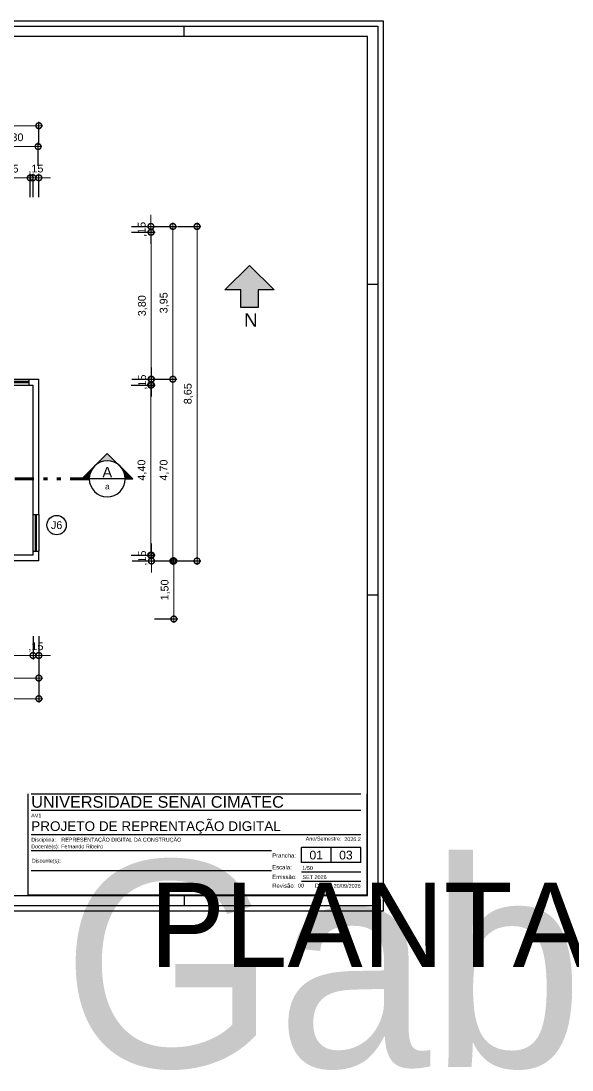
# Model space of a CAD drawing. Header units: metres. Extents: x -81278067020 to 164, y -22607194416 to 57.
# Drawn here: x 44.71 to 58.94, y 2.14 to 29.26 of the extents above; entities that cross this region are included whole.
import ezdxf
from ezdxf.enums import TextEntityAlignment as Align

# ---------------------------------------------------------------- set-up
doc = ezdxf.new("R2018")
doc.units = ezdxf.units.M
doc.header["$LTSCALE"] = 0.25
doc.linetypes.add('DIVIDEX2', pattern=[63.5, 25.4, -12.7, 0, -12.7, 0, -12.7])
doc.layers.add('0_MRG_AUX', color=7, linetype='Continuous', true_color=0xecbcd1, plot=False)
doc.layers.add('CAR_0', color=7, linetype='Continuous', true_color=0xff6b00, plot=False)
for name, color, linetype in [('ARQ_ALV CT', 5, 'Continuous'), ('ARQ_ALV VS', 2, 'Continuous'), ('ARQ_ESQ CT', 30, 'Continuous'), ('CAR_LINHAS_CINZA', 8, 'Continuous'), ('CAR_LINHAS_DESTAQUE', 3, 'Continuous'), ('CAR_TEXTO_CINZA', 8, 'Continuous'), ('CAR_TEXTO_PRETO', 1, 'Continuous'), ('MRG_EXTERNA', 1, 'Continuous'), ('MRG_INTERNA', 2, 'Continuous'), ('SIMB_01', 1, 'Continuous'), ('SIMB_02', 2, 'Continuous'), ('SIMB_PREENCHIMENTO', 253, 'Continuous'), ('SIMB_TXT', 1, 'Continuous')]:
    doc.layers.add(name, color=color, linetype=linetype)
doc.layers.add('ARQ_COTA_AZUL', color=5, linetype='Continuous', lineweight=20, true_color=0x0000ff)
doc.layers.add('SIMB_LCT', color=252, linetype='DIVIDEX2', lineweight=100)
doc.styles.add('Annot_3.5mm', font='arial.ttf', dxfattribs={"height": 3.5})
doc.styles.add('Arial', font='arial.ttf')
doc.styles.add('cota', font='arial.ttf')
doc.styles.add('SIMB', font='arial.ttf')
doc.styles.get("Standard").update_dxf_attribs({"font": 'arial.ttf'})
doc.dimstyles.new('Info 01 - annot', dxfattribs={"dimtxt": 2, "dimasz": 3, "dimexe": 1, "dimexo": 1, "dimgap": 1, "dimtad": 1, "dimzin": 4, "dimtxsty": 'cota', "dimblk": 'DOTSMALL', "dimcen": 2, "dimdle": 1, "dimclrd": 256, "dimclre": 256, "dimclrt": 1, "dimazin": 2, "dimtfac": 0.09, "dimtix": 1, "dimtmove": 2, "dimatfit": 2, "dimfxl": 5, "dimfxlon": 1, "dimtolj": 1, "dimtzin": 4, "dimlwd": -1, "dimarcsym": 1})

# ---------------------------------------------------------------- blocks, each defined once
blk = doc.blocks.new('COD_ESQ')
at = {"layer": 'SIMB_02'}
blk.add_circle((0, 0), 2.5, dxfattribs=at)
at = {"layer": 'SIMB_TXT', "style": 'SIMB'}
blk.add_attdef('CDESQ', text='', height=2, dxfattribs=at).set_placement((0, 0), align=Align.MIDDLE_CENTER)
blk = doc.blocks.new('_DotSmall')
at = {"color": 0, "linetype": 'ByBlock', "const_width": 0.5}
blk.add_lwpolyline([(-0.0625, 0, 1), (0.0625, 0, 1)], format="xyb", close=True, dxfattribs=at)
blk = doc.blocks.new('*D12')
at = {"layer": 'ARQ_COTA_AZUL', "lineweight": -2, "transparency": 16777216}
for p, q in [((43.849, 25.518), (43.849, 26.118)), ((45.149, 25.518), (45.149, 26.118))]:
    blk.add_line(p, q, dxfattribs=at)
at = {"layer": 'ARQ_COTA_AZUL', "transparency": 16777216}
blk.add_line((43.749, 26.018), (45.249, 26.018), dxfattribs=at)
at = {"layer": 'ARQ_COTA_AZUL', "transparency": 16777216, "xscale": 0.3, "yscale": 0.3, "zscale": 0.3, "rotation": 180}
blk.add_blockref('_DotSmall', (43.849, 26.018), dxfattribs=at)
at = {"layer": 'ARQ_COTA_AZUL', "transparency": 16777216, "xscale": 0.3, "yscale": 0.3, "zscale": 0.3}
blk.add_blockref('_DotSmall', (45.149, 26.018), dxfattribs=at)
at = {"layer": 'ARQ_COTA_AZUL', "color": 1, "transparency": 16777216, "insert": (44.499, 26.238), "char_height": 0.2, "attachment_point": 5, "style": 'cota'}
blk.add_mtext('\\A1;1,30', dxfattribs=at)
blk = doc.blocks.new('*D13')
at = {"layer": 'ARQ_COTA_AZUL', "lineweight": -2, "transparency": 16777216}
for p, q in [((45.018, 24.71), (45.018, 25.31)), ((45.168, 24.71), (45.168, 25.31))]:
    blk.add_line(p, q, dxfattribs=at)
at = {"layer": 'ARQ_COTA_AZUL', "transparency": 16777216}
for p, q in [((45.018, 25.21), (44.718, 25.21)), ((45.018, 25.21), (45.168, 25.21)), ((45.168, 25.21), (45.468, 25.21))]:
    blk.add_line(p, q, dxfattribs=at)
at = {"layer": 'ARQ_COTA_AZUL', "transparency": 16777216, "xscale": 0.3, "yscale": 0.3, "zscale": 0.3}
blk.add_blockref('_DotSmall', (45.018, 25.21), dxfattribs=at)
at = {"layer": 'ARQ_COTA_AZUL', "transparency": 16777216, "xscale": 0.3, "yscale": 0.3, "zscale": 0.3, "rotation": 180}
blk.add_blockref('_DotSmall', (45.168, 25.21), dxfattribs=at)
at = {"layer": 'ARQ_COTA_AZUL', "color": 1, "transparency": 16777216, "insert": (45.093, 25.43), "char_height": 0.2, "attachment_point": 5, "style": 'cota'}
blk.add_mtext('\\A1;,15', dxfattribs=at)
blk = doc.blocks.new('*D14')
at = {"layer": 'ARQ_COTA_AZUL', "lineweight": -2, "transparency": 16777216}
for p, q in [((43.796, 24.708), (43.796, 25.308)), ((44.946, 24.708), (44.946, 25.308))]:
    blk.add_line(p, q, dxfattribs=at)
at = {"layer": 'ARQ_COTA_AZUL', "transparency": 16777216}
blk.add_line((45.046, 25.208), (43.696, 25.208), dxfattribs=at)
at = {"layer": 'ARQ_COTA_AZUL', "transparency": 16777216, "xscale": 0.3, "yscale": 0.3, "zscale": 0.3, "rotation": 180}
blk.add_blockref('_DotSmall', (43.796, 25.208), dxfattribs=at)
at = {"layer": 'ARQ_COTA_AZUL', "transparency": 16777216, "xscale": 0.3, "yscale": 0.3, "zscale": 0.3}
blk.add_blockref('_DotSmall', (44.946, 25.208), dxfattribs=at)
at = {"layer": 'ARQ_COTA_AZUL', "color": 1, "transparency": 16777216, "insert": (44.371, 25.429), "char_height": 0.2, "attachment_point": 5, "style": 'cota'}
blk.add_mtext('\\A1;1,15', dxfattribs=at)
blk = doc.blocks.new('*D29')
at = {"layer": 'ARQ_COTA_AZUL', "lineweight": -2, "transparency": 16777216}
for p, q in [((31.068, 12.241), (31.068, 11.641)), ((45.168, 12.241), (45.168, 11.641))]:
    blk.add_line(p, q, dxfattribs=at)
at = {"layer": 'ARQ_COTA_AZUL', "transparency": 16777216}
blk.add_line((45.268, 11.741), (30.968, 11.741), dxfattribs=at)
at = {"layer": 'ARQ_COTA_AZUL', "transparency": 16777216, "xscale": 0.3, "yscale": 0.3, "zscale": 0.3, "rotation": 180}
blk.add_blockref('_DotSmall', (31.068, 11.741), dxfattribs=at)
at = {"layer": 'ARQ_COTA_AZUL', "transparency": 16777216, "xscale": 0.3, "yscale": 0.3, "zscale": 0.3}
blk.add_blockref('_DotSmall', (45.168, 11.741), dxfattribs=at)
at = {"layer": 'ARQ_COTA_AZUL', "color": 1, "transparency": 16777216, "insert": (38.118, 11.961), "char_height": 0.2, "attachment_point": 5, "style": 'cota'}
blk.add_mtext('\\A1;14,10', dxfattribs=at)
blk = doc.blocks.new('*D33')
at = {"layer": 'ARQ_COTA_AZUL', "lineweight": -2, "transparency": 16777216}
for p, q in [((40.068, 12.775), (40.068, 12.175)), ((45.168, 12.775), (45.168, 12.175))]:
    blk.add_line(p, q, dxfattribs=at)
at = {"layer": 'ARQ_COTA_AZUL', "transparency": 16777216}
blk.add_line((39.968, 12.275), (45.268, 12.275), dxfattribs=at)
at = {"layer": 'ARQ_COTA_AZUL', "transparency": 16777216, "xscale": 0.3, "yscale": 0.3, "zscale": 0.3, "rotation": 180}
blk.add_blockref('_DotSmall', (40.068, 12.275), dxfattribs=at)
at = {"layer": 'ARQ_COTA_AZUL', "transparency": 16777216, "xscale": 0.3, "yscale": 0.3, "zscale": 0.3}
blk.add_blockref('_DotSmall', (45.168, 12.275), dxfattribs=at)
at = {"layer": 'ARQ_COTA_AZUL', "color": 1, "transparency": 16777216, "insert": (42.618, 12.496), "char_height": 0.2, "attachment_point": 5, "style": 'cota'}
blk.add_mtext('\\A1;5,10', dxfattribs=at)
blk = doc.blocks.new('*D34')
at = {"layer": 'ARQ_COTA_AZUL', "lineweight": -2, "transparency": 16777216}
for p, q in [((45.018, 13.358), (45.018, 12.758)), ((45.168, 13.358), (45.168, 12.758))]:
    blk.add_line(p, q, dxfattribs=at)
at = {"layer": 'ARQ_COTA_AZUL', "transparency": 16777216}
for p, q in [((45.018, 12.858), (44.718, 12.858)), ((45.168, 12.858), (45.018, 12.858)), ((45.168, 12.858), (45.468, 12.858))]:
    blk.add_line(p, q, dxfattribs=at)
at = {"layer": 'ARQ_COTA_AZUL', "transparency": 16777216, "xscale": 0.3, "yscale": 0.3, "zscale": 0.3}
blk.add_blockref('_DotSmall', (45.018, 12.858), dxfattribs=at)
at = {"layer": 'ARQ_COTA_AZUL', "transparency": 16777216, "xscale": 0.3, "yscale": 0.3, "zscale": 0.3, "rotation": 180}
blk.add_blockref('_DotSmall', (45.168, 12.858), dxfattribs=at)
at = {"layer": 'ARQ_COTA_AZUL', "color": 1, "transparency": 16777216, "insert": (45.093, 13.078), "char_height": 0.2, "attachment_point": 5, "style": 'cota'}
blk.add_mtext('\\A1;,15', dxfattribs=at)
blk = doc.blocks.new('*D35')
at = {"layer": 'ARQ_COTA_AZUL', "lineweight": -2, "transparency": 16777216}
for p, q in [((40.218, 13.358), (40.218, 12.758)), ((45.018, 13.358), (45.018, 12.758))]:
    blk.add_line(p, q, dxfattribs=at)
at = {"layer": 'ARQ_COTA_AZUL', "transparency": 16777216}
blk.add_line((45.118, 12.858), (40.118, 12.858), dxfattribs=at)
at = {"layer": 'ARQ_COTA_AZUL', "transparency": 16777216, "xscale": 0.3, "yscale": 0.3, "zscale": 0.3, "rotation": 180}
blk.add_blockref('_DotSmall', (40.218, 12.858), dxfattribs=at)
at = {"layer": 'ARQ_COTA_AZUL', "transparency": 16777216, "xscale": 0.3, "yscale": 0.3, "zscale": 0.3}
blk.add_blockref('_DotSmall', (45.018, 12.858), dxfattribs=at)
at = {"layer": 'ARQ_COTA_AZUL', "color": 1, "transparency": 16777216, "insert": (42.618, 13.078), "char_height": 0.2, "attachment_point": 5, "style": 'cota'}
blk.add_mtext('\\A1;4,80', dxfattribs=at)
blk = doc.blocks.new('*D42')
at = {"layer": 'ARQ_COTA_AZUL', "lineweight": -2, "transparency": 16777216}
for p, q in [((48.157, 15.302), (48.757, 15.302)), ((48.157, 13.802), (48.757, 13.802))]:
    blk.add_line(p, q, dxfattribs=at)
at = {"layer": 'ARQ_COTA_AZUL', "transparency": 16777216}
blk.add_line((48.657, 13.702), (48.657, 15.402), dxfattribs=at)
at = {"layer": 'ARQ_COTA_AZUL', "transparency": 16777216, "xscale": 0.3, "yscale": 0.3, "zscale": 0.3}
for p, rotation in [((48.657, 15.302), 90), ((48.657, 13.802), 270)]:
    blk.add_blockref('_DotSmall', p, dxfattribs=dict(at, rotation=rotation))
at = {"layer": 'ARQ_COTA_AZUL', "color": 1, "transparency": 16777216, "insert": (48.437, 14.552), "char_height": 0.2, "attachment_point": 5, "rotation": 90, "style": 'cota'}
blk.add_mtext('\\A1;1,50', dxfattribs=at)
blk = doc.blocks.new('*D43')
at = {"layer": 'ARQ_COTA_AZUL', "lineweight": -2, "transparency": 16777216}
for p, q in [((48.755, 23.952), (49.355, 23.952)), ((48.755, 15.302), (49.355, 15.302))]:
    blk.add_line(p, q, dxfattribs=at)
at = {"layer": 'ARQ_COTA_AZUL', "transparency": 16777216}
blk.add_line((49.255, 15.202), (49.255, 24.052), dxfattribs=at)
at = {"layer": 'ARQ_COTA_AZUL', "transparency": 16777216, "xscale": 0.3, "yscale": 0.3, "zscale": 0.3}
for p, rotation in [((49.255, 23.952), 90), ((49.255, 15.302), 270)]:
    blk.add_blockref('_DotSmall', p, dxfattribs=dict(at, rotation=rotation))
at = {"layer": 'ARQ_COTA_AZUL', "color": 1, "transparency": 16777216, "insert": (49.034, 19.627), "char_height": 0.2, "attachment_point": 5, "rotation": 90, "style": 'cota'}
blk.add_mtext('\\A1;8,65', dxfattribs=at)
blk = doc.blocks.new('*D44')
at = {"layer": 'ARQ_COTA_AZUL', "transparency": 16777216}
blk.add_line((48.631, 15.202), (48.631, 20.102), dxfattribs=at)
at = {"layer": 'ARQ_COTA_AZUL', "lineweight": -2, "transparency": 16777216}
for p, q in [((48.131, 20.002), (48.731, 20.002)), ((48.131, 15.302), (48.731, 15.302))]:
    blk.add_line(p, q, dxfattribs=at)
at = {"layer": 'ARQ_COTA_AZUL', "transparency": 16777216, "xscale": 0.3, "yscale": 0.3, "zscale": 0.3}
for p, rotation in [((48.631, 20.002), 90), ((48.631, 15.302), 270)]:
    blk.add_blockref('_DotSmall', p, dxfattribs=dict(at, rotation=rotation))
at = {"layer": 'ARQ_COTA_AZUL', "color": 1, "transparency": 16777216, "insert": (48.411, 17.652), "char_height": 0.2, "attachment_point": 5, "rotation": 90, "style": 'cota'}
blk.add_mtext('\\A1;4,70', dxfattribs=at)
blk = doc.blocks.new('*D45')
at = {"layer": 'ARQ_COTA_AZUL', "lineweight": -2, "transparency": 16777216}
for p, q in [((48.131, 23.952), (48.731, 23.952)), ((48.131, 20.002), (48.731, 20.002))]:
    blk.add_line(p, q, dxfattribs=at)
at = {"layer": 'ARQ_COTA_AZUL', "transparency": 16777216}
blk.add_line((48.631, 19.902), (48.631, 24.052), dxfattribs=at)
at = {"layer": 'ARQ_COTA_AZUL', "transparency": 16777216, "xscale": 0.3, "yscale": 0.3, "zscale": 0.3}
for p, rotation in [((48.631, 23.952), 90), ((48.631, 20.002), 270)]:
    blk.add_blockref('_DotSmall', p, dxfattribs=dict(at, rotation=rotation))
at = {"layer": 'ARQ_COTA_AZUL', "color": 1, "transparency": 16777216, "insert": (48.411, 21.977), "char_height": 0.2, "attachment_point": 5, "rotation": 90, "style": 'cota'}
blk.add_mtext('\\A1;3,95', dxfattribs=at)
blk = doc.blocks.new('*D46')
at = {"layer": 'ARQ_COTA_AZUL', "transparency": 16777216}
for p, q in [((48.077, 15.452), (48.077, 15.752)), ((48.077, 15.452), (48.077, 15.302)), ((48.077, 15.302), (48.077, 15.002))]:
    blk.add_line(p, q, dxfattribs=at)
at = {"layer": 'ARQ_COTA_AZUL', "lineweight": -2, "transparency": 16777216}
for p, q in [((47.577, 15.452), (48.177, 15.452)), ((47.577, 15.302), (48.177, 15.302))]:
    blk.add_line(p, q, dxfattribs=at)
at = {"layer": 'ARQ_COTA_AZUL', "transparency": 16777216, "xscale": 0.3, "yscale": 0.3, "zscale": 0.3}
for p, rotation in [((48.077, 15.452), 270), ((48.077, 15.302), 90)]:
    blk.add_blockref('_DotSmall', p, dxfattribs=dict(at, rotation=rotation))
at = {"layer": 'ARQ_COTA_AZUL', "color": 1, "transparency": 16777216, "insert": (47.857, 15.377), "char_height": 0.2, "attachment_point": 5, "rotation": 90, "style": 'cota'}
blk.add_mtext('\\A1;,15', dxfattribs=at)
blk = doc.blocks.new('*D47')
at = {"layer": 'ARQ_COTA_AZUL', "lineweight": -2, "transparency": 16777216}
for p, q in [((47.558, 19.852), (48.158, 19.852)), ((47.558, 15.452), (48.158, 15.452))]:
    blk.add_line(p, q, dxfattribs=at)
at = {"layer": 'ARQ_COTA_AZUL', "transparency": 16777216}
blk.add_line((48.058, 15.352), (48.058, 19.952), dxfattribs=at)
at = {"layer": 'ARQ_COTA_AZUL', "transparency": 16777216, "xscale": 0.3, "yscale": 0.3, "zscale": 0.3}
for p, rotation in [((48.058, 19.852), 90), ((48.058, 15.452), 270)]:
    blk.add_blockref('_DotSmall', p, dxfattribs=dict(at, rotation=rotation))
at = {"layer": 'ARQ_COTA_AZUL', "color": 1, "transparency": 16777216, "insert": (47.838, 17.652), "char_height": 0.2, "attachment_point": 5, "rotation": 90, "style": 'cota'}
blk.add_mtext('\\A1;4,40', dxfattribs=at)
blk = doc.blocks.new('*D48')
at = {"layer": 'ARQ_COTA_AZUL', "transparency": 16777216}
for p, q in [((48.077, 20.002), (48.077, 20.302)), ((48.077, 19.852), (48.077, 20.002)), ((48.077, 19.852), (48.077, 19.552))]:
    blk.add_line(p, q, dxfattribs=at)
at = {"layer": 'ARQ_COTA_AZUL', "lineweight": -2, "transparency": 16777216}
for p, q in [((47.577, 20.002), (48.177, 20.002)), ((47.577, 19.852), (48.177, 19.852))]:
    blk.add_line(p, q, dxfattribs=at)
at = {"layer": 'ARQ_COTA_AZUL', "transparency": 16777216, "xscale": 0.3, "yscale": 0.3, "zscale": 0.3}
for p, rotation in [((48.077, 20.002), 270), ((48.077, 19.852), 90)]:
    blk.add_blockref('_DotSmall', p, dxfattribs=dict(at, rotation=rotation))
at = {"layer": 'ARQ_COTA_AZUL', "color": 1, "transparency": 16777216, "insert": (47.856, 19.927), "char_height": 0.2, "attachment_point": 5, "rotation": 90, "style": 'cota'}
blk.add_mtext('\\A1;,15', dxfattribs=at)
blk = doc.blocks.new('*D49')
at = {"layer": 'ARQ_COTA_AZUL', "transparency": 16777216}
blk.add_line((48.07, 19.902), (48.07, 23.902), dxfattribs=at)
at = {"layer": 'ARQ_COTA_AZUL', "lineweight": -2, "transparency": 16777216}
for p, q in [((47.57, 23.802), (48.17, 23.802)), ((47.57, 20.002), (48.17, 20.002))]:
    blk.add_line(p, q, dxfattribs=at)
at = {"layer": 'ARQ_COTA_AZUL', "transparency": 16777216, "xscale": 0.3, "yscale": 0.3, "zscale": 0.3}
for p, rotation in [((48.07, 23.802), 90), ((48.07, 20.002), 270)]:
    blk.add_blockref('_DotSmall', p, dxfattribs=dict(at, rotation=rotation))
at = {"layer": 'ARQ_COTA_AZUL', "color": 1, "transparency": 16777216, "insert": (47.85, 21.902), "char_height": 0.2, "attachment_point": 5, "rotation": 90, "style": 'cota'}
blk.add_mtext('\\A1;3,80', dxfattribs=at)
blk = doc.blocks.new('*D50')
at = {"layer": 'ARQ_COTA_AZUL', "transparency": 16777216}
for p, q in [((48.064, 23.952), (48.064, 24.252)), ((48.064, 23.802), (48.064, 23.952)), ((48.064, 23.802), (48.064, 23.502))]:
    blk.add_line(p, q, dxfattribs=at)
at = {"layer": 'ARQ_COTA_AZUL', "lineweight": -2, "transparency": 16777216}
for p, q in [((47.564, 23.952), (48.164, 23.952)), ((47.564, 23.802), (48.164, 23.802))]:
    blk.add_line(p, q, dxfattribs=at)
at = {"layer": 'ARQ_COTA_AZUL', "transparency": 16777216, "xscale": 0.3, "yscale": 0.3, "zscale": 0.3}
for p, rotation in [((48.064, 23.952), 270), ((48.064, 23.802), 90)]:
    blk.add_blockref('_DotSmall', p, dxfattribs=dict(at, rotation=rotation))
at = {"layer": 'ARQ_COTA_AZUL', "color": 1, "transparency": 16777216, "insert": (47.844, 23.877), "char_height": 0.2, "attachment_point": 5, "rotation": 90, "style": 'cota'}
blk.add_mtext('\\A1;,15', dxfattribs=at)
blk = doc.blocks.new('norte')
at = {"layer": 'SIMB_PREENCHIMENTO'}
blk.add_hatch(color=256, dxfattribs=at).paths.add_polyline_path([(-6.36, -6.36), (-2.25, -6.36), (-2.25, -10.86), (2.25, -10.86), (2.25, -6.36), (6.36, -6.36), (0, 0)])
at = {"layer": 'SIMB_01'}
blk.add_lwpolyline([(-2.25, -6.36), (-6.36, -6.36), (0, 0), (6.36, -6.36), (2.25, -6.36), (2.25, -10.86), (-2.25, -10.86)], close=True, dxfattribs=at)
at = {"layer": 'SIMB_01', "insert": (-1.4, -12.39), "char_height": 3.5, "width": 3.7, "attachment_point": 1, "style": 'Annot_3.5mm'}
blk.add_mtext('N', dxfattribs=at)
blk = doc.blocks.new('*D333')
at = {"layer": 'ARQ_COTA_AZUL', "lineweight": -2, "transparency": 16777216}
for p, q in [((31.068, 26.056), (31.068, 26.656)), ((45.168, 26.056), (45.168, 26.656))]:
    blk.add_line(p, q, dxfattribs=at)
at = {"layer": 'ARQ_COTA_AZUL', "transparency": 16777216}
blk.add_line((30.968, 26.556), (45.268, 26.556), dxfattribs=at)
at = {"layer": 'ARQ_COTA_AZUL', "transparency": 16777216, "xscale": 0.3, "yscale": 0.3, "zscale": 0.3, "rotation": 180}
blk.add_blockref('_DotSmall', (31.068, 26.556), dxfattribs=at)
at = {"layer": 'ARQ_COTA_AZUL', "transparency": 16777216, "xscale": 0.3, "yscale": 0.3, "zscale": 0.3}
blk.add_blockref('_DotSmall', (45.168, 26.556), dxfattribs=at)
at = {"layer": 'ARQ_COTA_AZUL', "color": 1, "transparency": 16777216, "insert": (38.118, 26.776), "char_height": 0.2, "attachment_point": 5, "style": 'cota'}
blk.add_mtext('\\A1;14,10', dxfattribs=at)
blk = doc.blocks.new('FORMATO_A0mmD')
at = {"layer": '0_MRG_AUX'}
blk.add_lwpolyline([(0, 851), (0, 0), (-1199, 0), (-1199, 851)], close=True, dxfattribs=at)
at = {"layer": 'MRG_EXTERNA'}
blk.add_lwpolyline([(-5, 846), (-5, 5), (-1194, 5), (-1194, 846)], close=True, dxfattribs=at)
at = {"layer": 'MRG_INTERNA'}
for p, q in [((-984, 836), (-984, 846)), ((-864.5, 836), (-864.5, 846)), ((-745, 836), (-745, 846)), ((-745, 836), (-745, 846)), ((-560, 836), (-560, 846)), ((-375, 836), (-375, 846)), ((-190, 836), (-190, 846)), ((-1169, 836), (-1169, 15)), ((-15, 836), (-1169, 836)), ((-15, 15), (-15, 836)), ((-1169, 599), (-1194, 599)), ((-5, 599), (-15, 599)), ((-1169, 302), (-1194, 302)), ((-5, 302), (-15, 302)), ((-1169, 15), (-15, 15)), ((-984, 15), (-984, 5)), ((-864.5, 15), (-864.5, 5)), ((-745, 15), (-745, 5)), ((-745, 15), (-745, 5)), ((-560, 15), (-560, 5)), ((-375, 15), (-375, 5)), ((-190, 15), (-190, 5))]:
    blk.add_line(p, q, dxfattribs=at)
blk = doc.blocks.new('carimbo')
at = {"layer": 'CAR_0'}
for p, q in [((-0.175, 0), (-0.175, 0.05225)), ((0, 0), (0, 0.05225)), ((-0.175, 0), (0, 0))]:
    blk.add_line(p, q, dxfattribs=at)
at = {"layer": 'CAR_LINHAS_CINZA'}
for p, q in [((-0.17336, 0.05225), (-0.00329, 0.05225)), ((-0.17336, 0.04375), (-0.00329, 0.04375)), ((-0.00329, 0.031), (-0.17336, 0.031)), ((-0.04936, 0.02275), (-0.17336, 0.02275)), ((-0.04936, 0.0125), (-0.17336, 0.0125))]:
    blk.add_line(p, q, dxfattribs=at)
at = {"layer": 'CAR_LINHAS_DESTAQUE'}
for p, q in [((-0.00329, 0.02443), (-0.03396, 0.02443)), ((-0.03396, 0.01665), (-0.03396, 0.02443)), ((-0.01862, 0.01665), (-0.01862, 0.02443)), ((-0.00329, 0.01665), (-0.00329, 0.02443)), ((-0.00329, 0.01665), (-0.03396, 0.01665))]:
    blk.add_line(p, q, dxfattribs=at)
at = {"layer": 'CAR_TEXTO_CINZA'}
for p, q in [((-0.00329, 0.01165), (-0.03396, 0.01165)), ((-0.00329, 0.00685), (-0.03396, 0.00685))]:
    blk.add_line(p, q, dxfattribs=at)
at = {"layer": 'CAR_TEXTO_CINZA', "style": 'Arial'}
for s, height, p in [('Disciplina:', 0.002, (-0.17336, 0.0275)), ('Ano/Semestre:', 0.002, (-0.03171, 0.02803)), ('Docente(s):', 0.002, (-0.17336, 0.024)), ('Prancha: ', 0.0022, (-0.049, 0.01921)), ('Escala:', 0.0022, (-0.049, 0.01315)), ('Emissão:', 0.0022, (-0.049, 0.00815)), ('Revisão: ', 0.0022, (-0.049, 0.00365)), ('Data:', 0.0022, (-0.02701, 0.00365))]:
    blk.add_text(s, height=height, dxfattribs=at).set_placement(p)
blk.add_text('Discente(s):', height=0.002, dxfattribs=at).set_placement((-0.17305, 0.01762), align=Align.MIDDLE_LEFT)
at = {"layer": 'CAR_TEXTO_CINZA', "style": 'Arial', "flags": 8}
blk.add_attdef('FASE', (-0.17336, 0.04), '', height=0.002, dxfattribs=at)
blk.add_attdef('A/S', text='', height=0.002, dxfattribs=at).set_placement((-0.00329, 0.02776), align=Align.RIGHT)
at = {"layer": 'CAR_TEXTO_PRETO', "lineweight": 30, "flags": 104}
blk.add_attdef('TITULO_01', text='', height=0.003, dxfattribs=at).set_placement((-0.11218, 0.00625), align=Align.MIDDLE_CENTER)
at = {"layer": 'CAR_TEXTO_PRETO', "linetype": 'Continuous', "style": 'Arial', "flags": 8}
for tag, p, height in [('IES-CURSO', (-0.17336, 0.045), 0.006), ('NOME', (-0.17336, 0.033), 0.005)]:
    blk.add_attdef(tag, p, '', height=height, dxfattribs=at)
at = {"layer": 'CAR_TEXTO_PRETO', "style": 'Arial', "flags": 8}
for tag, p in [('DISCIPLINA', (-0.15782, 0.0275)), ('DOCENTE', (-0.15788, 0.024)), ('REVN', (-0.03563, 0.00379)), ('DATAEMISSÃO', (-0.03335, 0.00815))]:
    blk.add_attdef(tag, p, '', height=0.002, dxfattribs=at)
for tag, p in [('NUM', (-0.02629, 0.02054)), ('TOT', (-0.01095, 0.02054))]:
    blk.add_attdef(tag, text='', height=0.0045, dxfattribs=at).set_placement(p, align=Align.MIDDLE_CENTER)
at = {"layer": 'CAR_TEXTO_PRETO', "lineweight": 30, "flags": 104}
blk.add_attdef('DISCENTE', text='', height=0.002, dxfattribs=at).set_placement((-0.15757, 0.01762), align=Align.MIDDLE_LEFT)
at = {"layer": 'CAR_TEXTO_PRETO', "style": 'Arial'}
blk.add_attdef('ESCALA', (-0.03346, 0.01285), '', height=0.002, dxfattribs=at)
at = {"layer": 'CAR_TEXTO_PRETO', "style": 'Arial', "flags": 8}
blk.add_attdef('REVDATA', text='', height=0.002, dxfattribs=at).set_placement((-0.00337, 0.00365), align=Align.RIGHT)
blk = doc.blocks.new('ind_CT_A_D')
at = {"layer": 'SIMB_PREENCHIMENTO', "transparency": 33554587}
h = blk.add_hatch(color=256, dxfattribs=at)
h.dxf.hatch_style = 1
h.paths.add_polyline_path([(0, 8.48), (-4.15, 4.33, -0.401827), (4.15, 4.33)])
h = blk.add_hatch(color=256, dxfattribs=at)
h.dxf.hatch_style = 1
h.paths.add_polyline_path([(-4.33, 4.15), (-8.48, 0), (-6, 0, -0.193399)])
h = blk.add_hatch(color=256, dxfattribs=at)
h.dxf.hatch_style = 1
h.paths.add_polyline_path([(4.33, 4.15, -0.193399), (6, 0), (8.48, 0)])
at = {"layer": 'SIMB_01'}
for p, q in [((-8.48, 0), (0, 8.48)), ((8.48, 0), (0, 8.48)), ((-6, 0), (-8.48, 0)), ((-6, 0), (6, 0)), ((6, 0), (8.48, 0))]:
    blk.add_line(p, q, dxfattribs=at)
blk.add_circle((0, 0), 6, dxfattribs=at)
at = {"layer": 'SIMB_LCT'}
blk.add_line((6, 0), (49.63, 0), dxfattribs=at)
at = {"layer": 'SIMB_TXT', "style": 'SIMB'}
for tag, height, p in [('000', 3.5, (0, 2.25)), ('999', 2, (0, -2.53))]:
    blk.add_attdef(tag, text='', height=height, dxfattribs=at).set_placement(p, align=Align.MIDDLE_CENTER)

msp = doc.modelspace()

# ---------------------------------------------------------------- linework, layer by layer
at = {"layer": 'ARQ_ALV CT'}
for p, q in [((44.918, 19.852), (44.918, 20.002)), ((44.918, 20.002), (45.168, 20.002)), ((44.918, 19.852), (45.018, 19.852)), ((45.018, 16.502), (45.018, 19.852)), ((45.168, 16.502), (45.168, 20.002)), ((45.168, 16.502), (45.168, 20.002)), ((45.018, 16.502), (45.168, 16.502)), ((45.018, 15.552), (45.168, 15.552)), ((45.018, 15.452), (45.018, 15.552)), ((45.168, 15.302), (45.168, 15.552)), ((45.168, 15.302), (45.168, 15.552)), ((45.018, 15.452), (41.318, 15.452)), ((45.168, 15.302), (41.318, 15.302))]:
    msp.add_line(p, q, dxfattribs=at)
at = {"layer": 'ARQ_ALV VS'}
for p, q in [((43.968, 20.002), (44.918, 20.002)), ((43.968, 19.852), (44.918, 19.852)), ((45.018, 15.552), (45.018, 16.502)), ((45.168, 16.502), (45.168, 15.552))]:
    msp.add_line(p, q, dxfattribs=at)
at = {"layer": 'ARQ_ESQ CT'}
for p, q in [((44.918, 19.942), (43.968, 19.942)), ((44.918, 19.912), (43.968, 19.912)), ((45.078, 15.552), (45.078, 16.502)), ((45.108, 15.552), (45.108, 16.502))]:
    msp.add_line(p, q, dxfattribs=at)

# ---------------------------------------------------------------- block references
at = {"xscale": 0.02704510082068265, "yscale": 0.02704510082068265, "zscale": 0.02704510082068265}
msp.add_blockref('FORMATO_A0mmD', (54.065, 6.249), dxfattribs=at)
ref = msp.add_blockref('carimbo', (53.651, 6.669), dxfattribs=dict(xscale=50.06632986657679, yscale=50.06632986657679, zscale=50.06632986657679))
ref.add_attrib('FASE', 'AV1', (44.971, 8.672), dxfattribs={"layer": 'CAR_TEXTO_CINZA', "height": 0.1001, "style": 'Arial'})
ref.add_attrib('NOME', 'PROJETO DE REPRENTAÇÃO DIGITAL ', (44.971, 8.321), dxfattribs={"layer": 'CAR_TEXTO_CINZA', "color": 7, "linetype": 'Continuous', "height": 0.25033, "style": 'Arial'})
ref.add_attrib('DISCIPLINA', 'REPRESENTAÇÃO DIGITAL DA CONSTRUÇÃO', (45.75, 8.046), dxfattribs={"layer": 'CAR_TEXTO_CINZA', "height": 0.10013, "style": 'Arial'})
ref.add_attrib('DOCENTE', 'Fernando Ribeiro', (45.746, 7.871), dxfattribs={"layer": 'CAR_TEXTO_CINZA', "height": 0.10013, "style": 'Arial'})
lines = msp.add_mtext('PLANTA BAIXA TÉRREO', dxfattribs={"layer": 'CAR_TEXTO_CINZA', "color": 7, "insert": (48.035, 6.982), "char_height": 2.17553, "attachment_point": 1})
ref.add_attrib('TITULO_01', '', (48.035, 6.982), dxfattribs={"flags": 104}).embed_mtext(lines)
ref.add_attrib('ESCALA', '1/50', (51.976, 7.313), dxfattribs={"layer": 'CAR_TEXTO_CINZA', "color": 3, "height": 0.1001, "style": 'Arial'})
ref.add_attrib('DATAEMISSÃO', 'SET 2026', (51.981, 7.077), dxfattribs={"layer": 'CAR_TEXTO_CINZA', "height": 0.1001, "style": 'Arial'})
ref.add_attrib('NUM', '01', dxfattribs={"layer": 'CAR_TEXTO_CINZA', "color": 7, "height": 0.2253, "style": 'Arial'}).set_placement((52.335, 7.698), align=Align.MIDDLE_CENTER)
ref.add_attrib('TOT', '03', dxfattribs={"layer": 'CAR_TEXTO_CINZA', "color": 7, "height": 0.2253, "style": 'Arial'}).set_placement((53.103, 7.698), align=Align.MIDDLE_CENTER)
ref.add_attrib('REVN', '00', (51.867, 6.859), dxfattribs={"layer": 'CAR_TEXTO_CINZA', "height": 0.1001, "style": 'Arial'})
ref.add_attrib('REVDATA', '20/09/2026', dxfattribs={"layer": 'CAR_TEXTO_CINZA', "height": 0.1001, "style": 'Arial'}).set_placement((53.483, 6.852), align=Align.RIGHT)
ref.add_attrib('IES-CURSO', 'UNIVERSIDADE SENAI CIMATEC', (44.971, 8.922), dxfattribs={"layer": 'CAR_TEXTO_CINZA', "color": 0, "linetype": 'Continuous', "height": 0.3004, "style": 'Arial'})
ref.add_attrib('A/S', '2026.2', dxfattribs={"layer": 'CAR_TEXTO_CINZA', "height": 0.1001, "style": 'Arial'}).set_placement((53.487, 8.059), align=Align.RIGHT)
lines = msp.add_mtext('Gabriel Canário Lins e Pedro Novaes', dxfattribs={"layer": 'CAR_TEXTO_CINZA', "insert": (45.762, 7.551), "char_height": 5.33531, "attachment_point": 1})
ref.add_attrib('DISCENTE', '', (45.762, 7.551), dxfattribs={"flags": 104}).embed_mtext(lines)
at = {"layer": 'ARQ_ALV CT', "xscale": 0.1, "yscale": 0.1, "zscale": 0.1}
msp.add_blockref('COD_ESQ', (45.628, 16.23), dxfattribs=at).add_auto_attribs({'CDESQ': 'J6'})
at = {"layer": 'ARQ_ALV VS', "xscale": 0.1, "yscale": 0.1, "zscale": 0.1}
msp.add_blockref('norte', (50.61, 22.946), dxfattribs=at)
at = {"layer": 'ARQ_ALV VS'}
ref = msp.add_blockref('ind_CT_A_D', (46.937, 17.425), dxfattribs=dict(at, xscale=-0.07747098756479726, yscale=0.07747098756479726, zscale=0.07747098756479726))
ref.add_attrib('999', 'a', dxfattribs={"layer": 'SIMB_TXT', "height": 0.155, "style": 'SIMB'}).set_placement((46.939, 17.23), align=Align.MIDDLE_CENTER)
ref.add_attrib('000', 'A', dxfattribs={"layer": 'SIMB_TXT', "height": 0.271, "style": 'SIMB'}).set_placement((46.937, 17.599), align=Align.MIDDLE_CENTER)

# ---------------------------------------------------------------- dimensions: what is measured, and where the dimension line sits
at = {"layer": 'ARQ_COTA_AZUL'}
for base, p1, p2, picture, middle in [((45.168, 26.556), (31.068, 22.752), (45.168, 22.752), '*D333', (38.118, 26.776)), ((45.149, 26.018), (43.849, 23.752), (45.149, 23.752), '*D12', (44.499, 26.238)), ((43.796, 25.208), (44.946, 19.33), (43.796, 19.33), '*D14', (44.371, 25.429)), ((45.168, 25.21), (45.018, 19.203), (45.168, 19.203), '*D13', (45.093, 25.43)), ((45.018, 12.858), (45.168, 15.552), (45.018, 15.552), '*D34', (45.093, 13.078)), ((31.068, 11.741), (45.168, 15.302), (31.068, 15.302), '*D29', (38.118, 11.961)), ((45.168, 12.275), (40.068, 15.302), (45.168, 15.302), '*D33', (42.618, 12.496)), ((40.218, 12.858), (45.018, 15.452), (40.218, 15.452), '*D35', (42.618, 13.078))]:
    dim = msp.add_linear_dim(base=base, p1=p1, p2=p2, dimstyle='Info 01 - annot', dxfattribs=at)
    dim.commit()
    dim.dimension.update_dxf_attribs({"geometry": picture, "text_midpoint": middle})
for base, p1, p2, picture, middle in [((48.064, 23.952), (45.014, 23.802), (45.014, 23.952), '*D50', (47.844, 23.877)), ((48.07, 23.802), (45.014, 20.002), (45.014, 23.802), '*D49', (47.85, 21.902)), ((49.255, 23.952), (46.464, 15.302), (46.464, 23.952), '*D43', (49.034, 19.627)), ((48.631, 23.952), (46.464, 20.002), (46.464, 23.952), '*D45', (48.411, 21.977)), ((48.077, 20.002), (46.314, 19.852), (46.314, 20.002), '*D48', (47.856, 19.927)), ((48.631, 20.002), (46.464, 15.302), (46.464, 20.002), '*D44', (48.411, 17.652)), ((48.058, 19.852), (46.314, 15.452), (46.314, 19.852), '*D47', (47.838, 17.652)), ((48.077, 15.302), (46.314, 15.452), (46.314, 15.302), '*D46', (47.857, 15.377)), ((48.657, 15.302), (45.164, 13.802), (45.164, 15.302), '*D42', (48.437, 14.552))]:
    dim = msp.add_linear_dim(base=base, p1=p1, p2=p2, angle=90, dimstyle='Info 01 - annot', dxfattribs=at)
    dim.commit()
    dim.dimension.update_dxf_attribs({"geometry": picture, "text_midpoint": middle})

doc.saveas('drawing.dxf')
